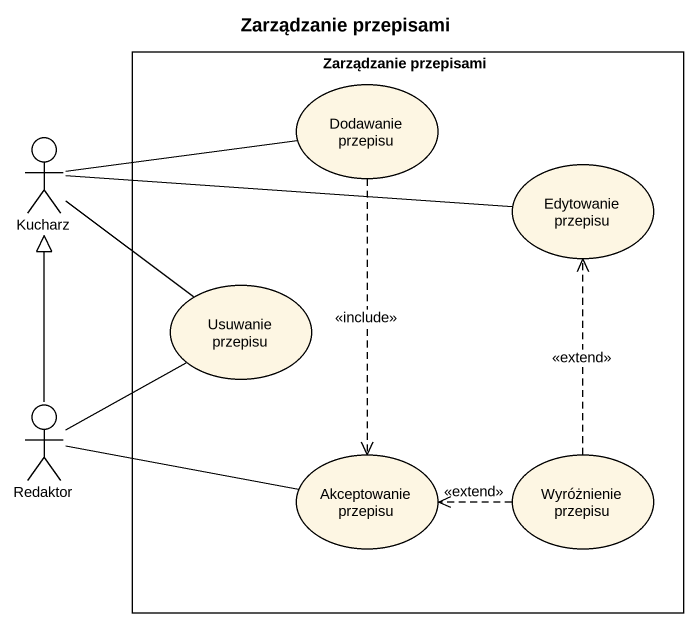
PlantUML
@startuml
title Zarządzanie przepisami
rectangle "Zarządzanie przepisami" as Zarządzanie_przepisami {
  usecase "Dodawanie przepisu" as Dodawanie_przepisu
  usecase "Edytowanie przepisu" as Edytowanie_przepisu
  usecase "Usuwanie przepisu" as Usuwanie_przepisu
  usecase "Akceptowanie przepisu" as Akceptowanie_przepisu
  usecase "Wyróżnienie przepisu" as Wyróżnienie_przepisu
}
actor Kucharz
actor Redaktor
Dodawanie_przepisu -left- Kucharz
Dodawanie_przepisu ..> Akceptowanie_przepisu : <<include>>
Edytowanie_przepisu -left- Kucharz
Usuwanie_przepisu -up- Kucharz
Redaktor -up-|> Kucharz
Redaktor -up- Usuwanie_przepisu
Redaktor -right- Akceptowanie_przepisu
Wyróżnienie_przepisu .up.> Edytowanie_przepisu : <<extend>>
Wyróżnienie_przepisu .left.> Akceptowanie_przepisu : <<extend>>
@enduml
